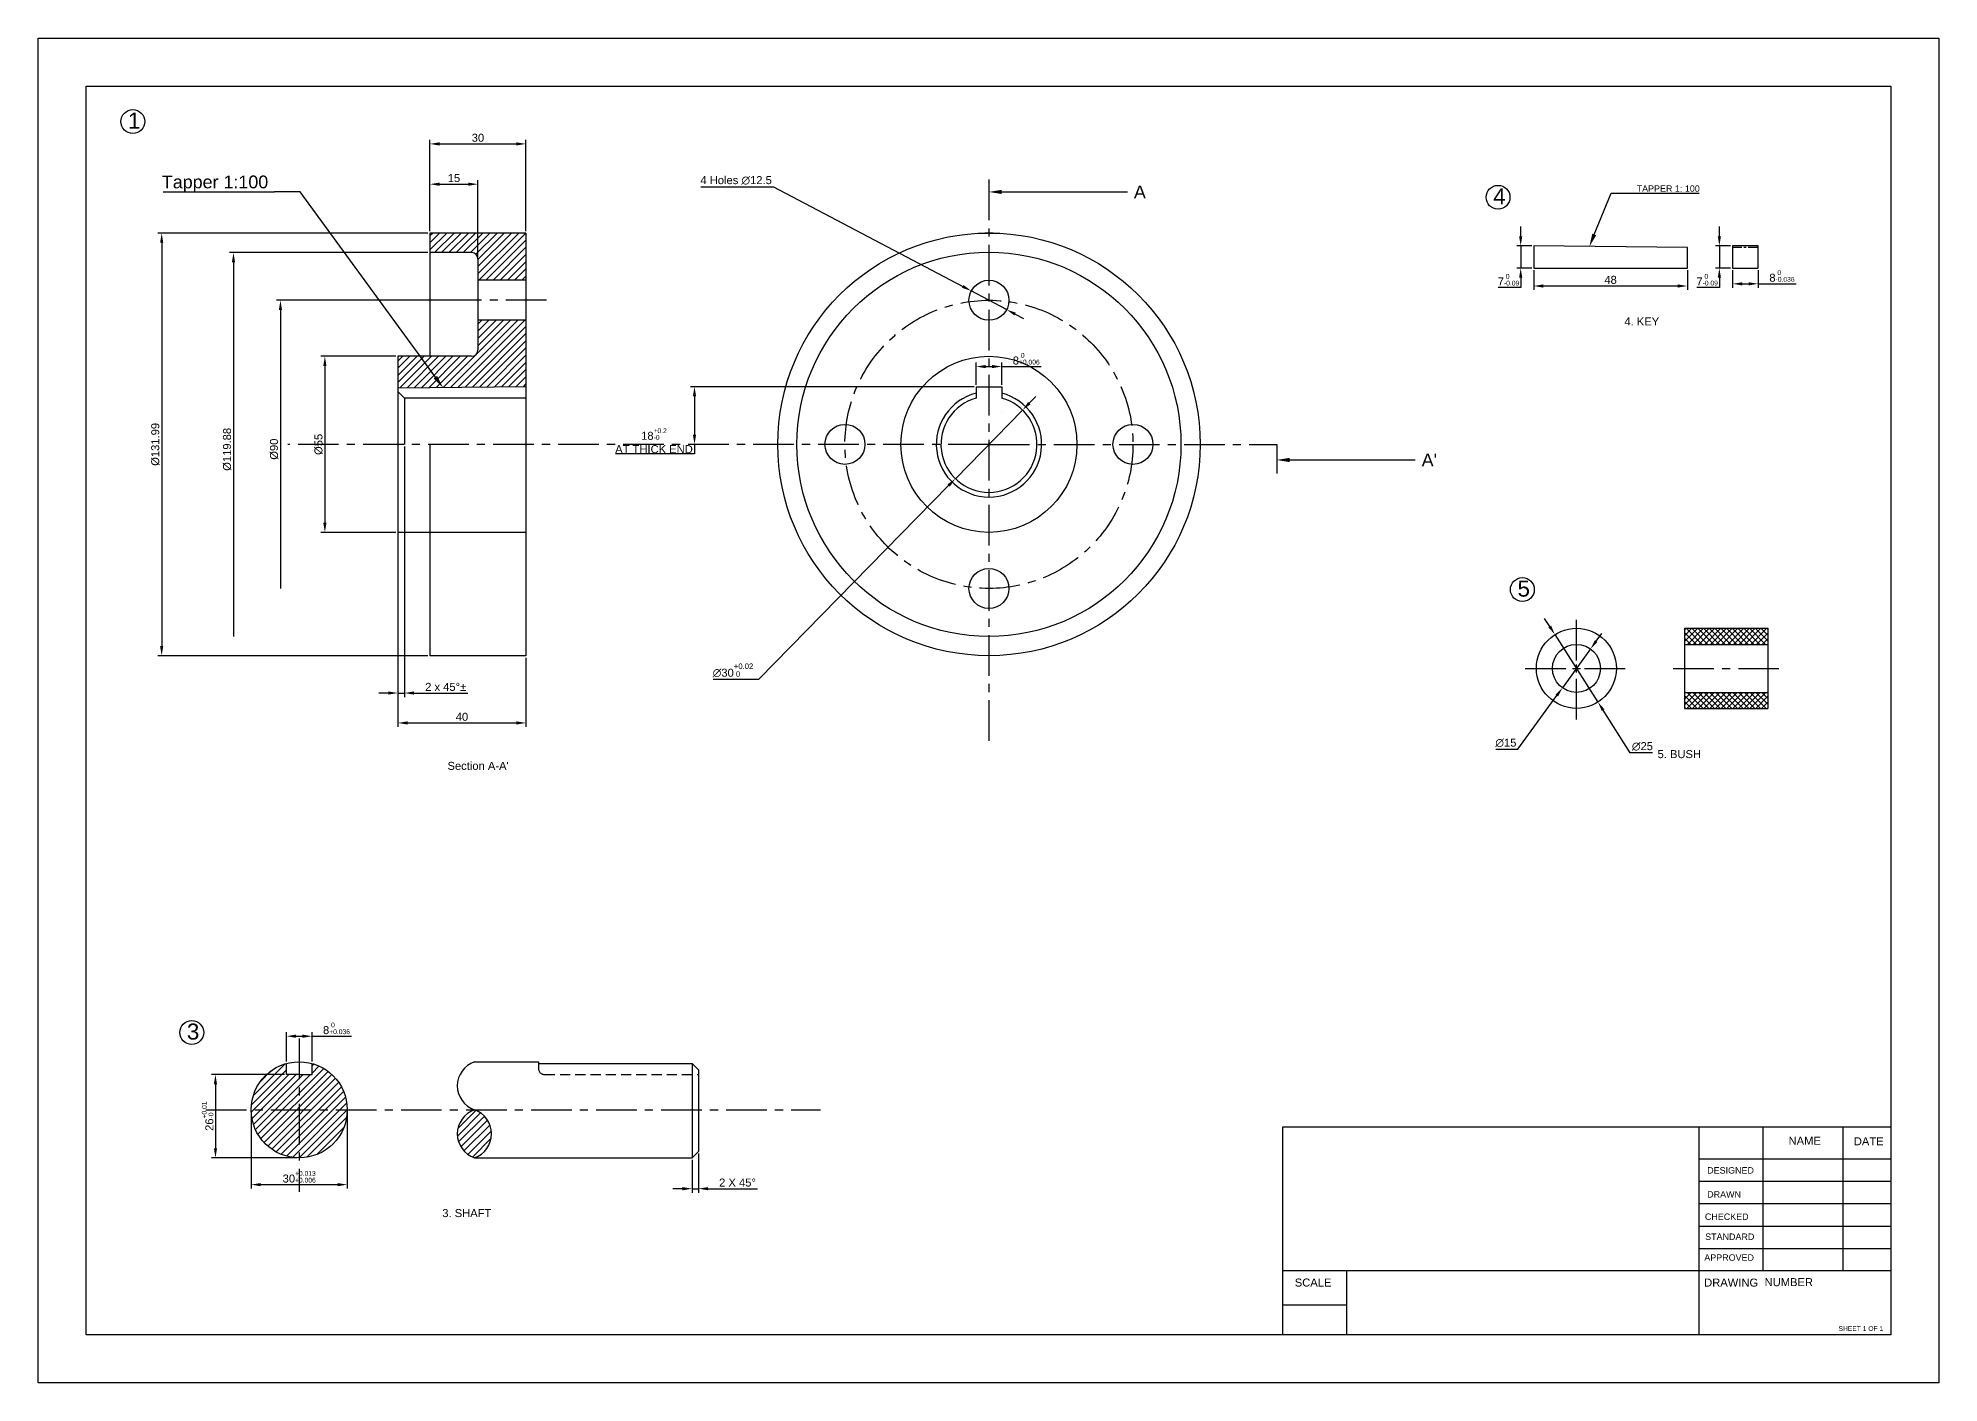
# Model space of a CAD drawing. Header units: millimetres. Extents: x 99 to 2102, y 161 to 581.
# Drawn here: x 99 to 693, y 161 to 581 of the extents above; entities that cross this region are included whole.
import ezdxf
from ezdxf import colors
from ezdxf.entities.mleader import LeaderData, LeaderLine
from ezdxf.math import Vec2, Vec3

# ---------------------------------------------------------------- set-up
doc = ezdxf.new("R2010")
doc.units = ezdxf.units.MM
doc.linetypes.add('CENTER', pattern=[50.8, 31.75, -6.35, 6.35, -6.35])
doc.linetypes.add('HIDDEN', pattern=[9.525, 6.35, -3.175])
doc.styles.get("Standard").update_dxf_attribs({"font": 'arial.ttf'})
doc.dimstyles.new('ISO-25', dxfattribs={"dimtxt": 2.5, "dimasz": 3, "dimexe": 1.25, "dimexo": 0.625, "dimtad": 1, "dimtoh": 1, "dimdsep": 46, "dimtxsty": 'Standard', "dimcen": 2.5, "dimclrd": 4, "dimclrt": 2, "dimadec": 0, "dimazin": 0, "dimtfac": 1, "dimtmove": 0, "dimatfit": 3, "dimfxl": 1, "dimarcsym": 0})
pattern_1 = [(45, (50.7887, 164.9066), (-1.122532, 1.122532), [])]

# ---------------------------------------------------------------- blocks, each defined once
blk = doc.blocks.new('*D1')
at = {"color": 0, "lineweight": -2, "ltscale": 0.5, "transparency": 16777216}
for p, q in [((221.11, 520.73), (221.11, 549.19)), ((251.11, 520.73), (251.11, 549.19))]:
    blk.add_line(p, q, dxfattribs=at)
at = {"color": 4, "lineweight": -2, "ltscale": 0.5, "transparency": 16777216}
blk.add_line((224.11, 547.94), (248.11, 547.94), dxfattribs=at)
at = {"color": 4, "ltscale": 0.5, "transparency": 16777216}
for points in [[(224.11, 548.44), (224.11, 547.44), (221.11, 547.94)], [(248.11, 548.44), (248.11, 547.44), (251.11, 547.94)]]:
    blk.add_solid(points, dxfattribs=at)
at = {"layer": 'Defpoints', "color": 0, "ltscale": 0.5, "transparency": 16777216}
for p in [(251.11, 547.94), (221.11, 520.1), (251.11, 520.1)]:
    blk.add_point(p, dxfattribs=at)
at = {"color": 2, "ltscale": 0.5, "transparency": 16777216, "insert": (236.11, 549.85), "char_height": 2.5, "attachment_point": 5}
blk.add_mtext('30', dxfattribs=at)
blk = doc.blocks.new('*D2')
at = {"color": 0, "lineweight": -2, "ltscale": 0.5, "transparency": 16777216}
for p, q in [((221.11, 520.73), (221.11, 536.61)), ((236.11, 512.62), (236.11, 536.61))]:
    blk.add_line(p, q, dxfattribs=at)
at = {"color": 4, "lineweight": -2, "ltscale": 0.5, "transparency": 16777216}
blk.add_line((224.11, 535.36), (233.11, 535.36), dxfattribs=at)
at = {"color": 4, "ltscale": 0.5, "transparency": 16777216}
for points in [[(224.11, 535.86), (224.11, 534.86), (221.11, 535.36)], [(233.11, 535.86), (233.11, 534.86), (236.11, 535.36)]]:
    blk.add_solid(points, dxfattribs=at)
at = {"layer": 'Defpoints', "color": 0, "ltscale": 0.5, "transparency": 16777216}
for p in [(236.11, 535.36), (221.11, 520.1), (236.11, 511.99)]:
    blk.add_point(p, dxfattribs=at)
at = {"color": 2, "ltscale": 0.5, "transparency": 16777216, "insert": (228.61, 537.26), "char_height": 2.5, "attachment_point": 5}
blk.add_mtext('15', dxfattribs=at)
blk = doc.blocks.new('*D3')
at = {"color": 0, "lineweight": -2, "ltscale": 0.5, "transparency": 16777216}
for p, q in [((210.49, 481.61), (187.03, 481.61)), ((210.49, 426.61), (187.03, 426.61))]:
    blk.add_line(p, q, dxfattribs=at)
at = {"color": 4, "lineweight": -2, "ltscale": 0.5, "transparency": 16777216}
blk.add_line((188.28, 478.61), (188.28, 429.61), dxfattribs=at)
at = {"color": 4, "ltscale": 0.5, "transparency": 16777216}
for points in [[(187.78, 478.61), (188.78, 478.61), (188.28, 481.61)], [(187.78, 429.61), (188.78, 429.61), (188.28, 426.61)]]:
    blk.add_solid(points, dxfattribs=at)
at = {"layer": 'Defpoints', "color": 0, "ltscale": 0.5, "transparency": 16777216}
for p in [(211.11, 481.61), (188.28, 426.61), (211.11, 426.61)]:
    blk.add_point(p, dxfattribs=at)
at = {"color": 2, "ltscale": 0.5, "transparency": 16777216, "insert": (186.31, 454.11), "char_height": 2.5, "attachment_point": 5, "rotation": 90}
blk.add_mtext('%%C55', dxfattribs=at)
blk = doc.blocks.new('*D4')
at = {"color": 0, "lineweight": -2, "ltscale": 0.5, "transparency": 16777216}
blk.add_line((235.49, 499.11), (173.14, 499.11), dxfattribs=at)
at = {"color": 4, "lineweight": -2, "ltscale": 0.5, "transparency": 16777216}
blk.add_line((174.39, 496.11), (174.39, 409.11), dxfattribs=at)
at = {"color": 4, "ltscale": 0.5, "transparency": 16777216}
blk.add_solid([(173.89, 496.11), (174.89, 496.11), (174.39, 499.11)], dxfattribs=at)
at = {"layer": 'Defpoints', "color": 0, "ltscale": 0.5, "transparency": 16777216}
for p in [(236.11, 499.11), (174.39, 409.11), (236.11, 409.11)]:
    blk.add_point(p, dxfattribs=at)
at = {"color": 2, "ltscale": 0.5, "transparency": 16777216, "insert": (172.42, 452.61), "char_height": 2.5, "attachment_point": 5, "rotation": 90}
blk.add_mtext('%%C90', dxfattribs=at)
blk = doc.blocks.new('_None')
blk = doc.blocks.new('*D6')
at = {"color": 0, "lineweight": -2, "ltscale": 0.5, "transparency": 16777216}
blk.add_line((220.49, 513.99), (158.47, 513.99), dxfattribs=at)
at = {"color": 4, "lineweight": -2, "ltscale": 0.5, "transparency": 16777216}
blk.add_line((159.72, 510.99), (159.72, 394.11), dxfattribs=at)
at = {"color": 4, "ltscale": 0.5, "transparency": 16777216}
blk.add_solid([(159.22, 510.99), (160.22, 510.99), (159.72, 513.99)], dxfattribs=at)
at = {"layer": 'Defpoints', "color": 0, "ltscale": 0.5, "transparency": 16777216}
for p in [(221.11, 513.99), (159.72, 394.11), (221.11, 394.11)]:
    blk.add_point(p, dxfattribs=at)
at = {"color": 2, "ltscale": 0.5, "transparency": 16777216, "insert": (157.75, 452.55), "char_height": 2.5, "attachment_point": 5, "rotation": 90}
blk.add_mtext('%%C119.88', dxfattribs=at)
blk = doc.blocks.new('*D7')
at = {"color": 0, "lineweight": -2, "ltscale": 0.5, "transparency": 16777216}
for p, q in [((220.49, 520.1), (136.03, 520.1)), ((220.49, 388.11), (136.03, 388.11))]:
    blk.add_line(p, q, dxfattribs=at)
at = {"color": 4, "lineweight": -2, "ltscale": 0.5, "transparency": 16777216}
blk.add_line((137.28, 517.1), (137.28, 391.11), dxfattribs=at)
at = {"color": 4, "ltscale": 0.5, "transparency": 16777216}
for points in [[(136.78, 517.1), (137.78, 517.1), (137.28, 520.1)], [(136.78, 391.11), (137.78, 391.11), (137.28, 388.11)]]:
    blk.add_solid(points, dxfattribs=at)
at = {"layer": 'Defpoints', "color": 0, "ltscale": 0.5, "transparency": 16777216}
for p in [(221.11, 520.1), (137.28, 388.11), (221.11, 388.11)]:
    blk.add_point(p, dxfattribs=at)
at = {"color": 2, "ltscale": 0.5, "transparency": 16777216, "insert": (135.31, 454.11), "char_height": 2.5, "attachment_point": 5, "rotation": 90}
blk.add_mtext('%%C131.99', dxfattribs=at)
blk = doc.blocks.new('*D8')
at = {"color": 0, "lineweight": -2, "ltscale": 0.5, "transparency": 16777216}
for p, q in [((211.11, 453.49), (211.11, 375.21)), ((213.11, 453.49), (213.11, 375.21))]:
    blk.add_line(p, q, dxfattribs=at)
at = {"color": 4, "lineweight": -2, "ltscale": 0.5, "transparency": 16777216}
for p, q in [((208.11, 376.46), (205.11, 376.46)), ((211.11, 376.46), (213.11, 376.46)), ((216.11, 376.46), (232.95, 376.46))]:
    blk.add_line(p, q, dxfattribs=at)
at = {"color": 4, "ltscale": 0.5, "transparency": 16777216}
for points in [[(208.11, 376.96), (208.11, 375.96), (211.11, 376.46)], [(216.11, 376.96), (216.11, 375.96), (213.11, 376.46)]]:
    blk.add_solid(points, dxfattribs=at)
at = {"layer": 'Defpoints', "color": 0, "ltscale": 0.5, "transparency": 16777216}
for p in [(211.11, 454.11), (213.11, 454.11), (213.11, 376.46)]:
    blk.add_point(p, dxfattribs=at)
at = {"color": 2, "ltscale": 0.5, "transparency": 16777216, "insert": (226.03, 378.36), "char_height": 2.5, "attachment_point": 5}
blk.add_mtext('2 x 45%%D%%P', dxfattribs=at)
blk = doc.blocks.new('*D9')
at = {"color": 0, "lineweight": -2, "ltscale": 0.5, "transparency": 16777216}
for p, q in [((391.78, 472.74), (391.78, 479.66)), ((399.78, 472.74), (399.78, 479.66))]:
    blk.add_line(p, q, dxfattribs=at)
at = {"color": 4, "lineweight": -2, "ltscale": 0.5, "transparency": 16777216}
for p, q in [((394.78, 478.41), (396.78, 478.41)), ((399.78, 478.41), (412.09, 478.41))]:
    blk.add_line(p, q, dxfattribs=at)
at = {"color": 4, "ltscale": 0.5, "transparency": 16777216}
for points in [[(394.78, 478.91), (394.78, 477.91), (391.78, 478.41)], [(396.78, 478.91), (396.78, 477.91), (399.78, 478.41)]]:
    blk.add_solid(points, dxfattribs=at)
at = {"layer": 'Defpoints', "color": 0, "ltscale": 0.5, "transparency": 16777216}
for p in [(399.78, 478.41), (391.78, 472.11), (399.78, 472.11)]:
    blk.add_point(p, dxfattribs=at)
at = {"color": 2, "ltscale": 0.5, "transparency": 16777216, "insert": (407.43, 480.83), "char_height": 2.5, "attachment_point": 5}
blk.add_mtext('8{\\H1.5;\\S 0^ +0.006;}', dxfattribs=at)
blk = doc.blocks.new('*D10')
at = {"color": 4, "lineweight": -2, "ltscale": 0.5, "transparency": 16777216}
for p, q in [((406.28, 464.83), (385.28, 443.4)), ((408.38, 466.97), (410.48, 469.11)), ((323.92, 380.81), (383.18, 441.26)), ((309.65, 380.81), (323.92, 380.81))]:
    blk.add_line(p, q, dxfattribs=at)
at = {"color": 4, "ltscale": 0.5, "transparency": 16777216}
for points in [[(408.02, 467.32), (408.74, 466.62), (406.28, 464.83)], [(382.82, 441.61), (383.54, 440.91), (385.28, 443.4)]]:
    blk.add_solid(points, dxfattribs=at)
at = {"layer": 'Defpoints', "color": 0, "ltscale": 0.5, "transparency": 16777216}
for p in [(406.28, 464.83), (385.28, 443.4)]:
    blk.add_point(p, dxfattribs=at)
at = {"color": 2, "ltscale": 0.5, "transparency": 16777216, "insert": (315.8, 383.54), "char_height": 2.5, "attachment_point": 5}
blk.add_mtext('∅30{\\H1.725;\\S+0.02^  0;}', dxfattribs=at)
blk = doc.blocks.new('*D11')
at = {"color": 4, "lineweight": -2, "ltscale": 0.5, "transparency": 16777216}
for p, q in [((305.71, 534.58), (328.48, 534.58)), ((328.48, 534.58), (387.6, 503.43)), ((401.31, 496.2), (390.25, 502.03)), ((403.96, 494.8), (406.62, 493.4))]:
    blk.add_line(p, q, dxfattribs=at)
at = {"color": 4, "ltscale": 0.5, "transparency": 16777216}
for points in [[(387.83, 503.87), (387.36, 502.98), (390.25, 502.03)], [(404.2, 495.24), (403.73, 494.36), (401.31, 496.2)]]:
    blk.add_solid(points, dxfattribs=at)
at = {"layer": 'Defpoints', "color": 0, "ltscale": 0.5, "transparency": 16777216}
for p in [(390.25, 502.03), (401.31, 496.2)]:
    blk.add_point(p, dxfattribs=at)
at = {"color": 2, "ltscale": 0.5, "transparency": 16777216, "insert": (316.78, 536.55), "char_height": 2.5, "attachment_point": 5}
blk.add_mtext('4 Holes ∅12.5', dxfattribs=at)
blk = doc.blocks.new('*D12')
at = {"color": 0, "lineweight": -2, "ltscale": 0.5, "transparency": 16777216}
for p, q in [((391.16, 472.11), (302.52, 472.11)), ((312.46, 454.11), (302.52, 454.11))]:
    blk.add_line(p, q, dxfattribs=at)
at = {"color": 4, "lineweight": -2, "ltscale": 0.5, "transparency": 16777216}
for p, q in [((303.77, 469.11), (303.77, 457.11)), ((303.77, 454.11), (303.77, 451.11)), ((303.77, 451.11), (279.08, 451.11))]:
    blk.add_line(p, q, dxfattribs=at)
at = {"color": 4, "ltscale": 0.5, "transparency": 16777216}
for points in [[(303.27, 469.11), (304.27, 469.11), (303.77, 472.11)], [(303.27, 457.11), (304.27, 457.11), (303.77, 454.11)]]:
    blk.add_solid(points, dxfattribs=at)
at = {"layer": 'Defpoints', "color": 0, "ltscale": 0.5, "transparency": 16777216}
for p in [(391.78, 472.11), (303.77, 454.11), (313.09, 454.11)]:
    blk.add_point(p, dxfattribs=at)
at = {"color": 2, "ltscale": 0.5, "transparency": 16777216, "insert": (291.11, 455.23), "char_height": 2.5, "attachment_point": 5}
blk.add_mtext('18{\\H1.5;\\S+0.2^ -0;}\\PAT THICK END', dxfattribs=at)
blk = doc.blocks.new('*D13')
at = {"color": 0, "lineweight": -2, "ltscale": 0.5, "transparency": 16777216}
for p, q in [((211.11, 471.09), (211.11, 365.87)), ((251.11, 387.49), (251.11, 365.87))]:
    blk.add_line(p, q, dxfattribs=at)
at = {"color": 4, "lineweight": -2, "ltscale": 0.5, "transparency": 16777216}
blk.add_line((214.11, 367.12), (248.11, 367.12), dxfattribs=at)
at = {"color": 4, "ltscale": 0.5, "transparency": 16777216}
for points in [[(214.11, 367.62), (214.11, 366.62), (211.11, 367.12)], [(248.11, 367.62), (248.11, 366.62), (251.11, 367.12)]]:
    blk.add_solid(points, dxfattribs=at)
at = {"layer": 'Defpoints', "color": 0, "ltscale": 0.5, "transparency": 16777216}
for p in [(211.11, 471.71), (251.11, 388.11), (251.11, 367.12)]:
    blk.add_point(p, dxfattribs=at)
at = {"color": 2, "ltscale": 0.5, "transparency": 16777216, "insert": (231.11, 369.02), "char_height": 2.5, "attachment_point": 5}
blk.add_mtext('40', dxfattribs=at)
blk = doc.blocks.new('*D21')
at = {"color": 0, "lineweight": -2, "ltscale": 0.5, "transparency": 16777216}
for p, q in [((175.63, 257.31), (152.83, 257.31)), ((179.63, 231.31), (152.83, 231.31))]:
    blk.add_line(p, q, dxfattribs=at)
at = {"color": 4, "lineweight": -2, "ltscale": 0.5, "transparency": 16777216}
blk.add_line((154.08, 254.31), (154.08, 234.31), dxfattribs=at)
at = {"color": 4, "ltscale": 0.5, "transparency": 16777216}
for points in [[(153.58, 254.31), (154.58, 254.31), (154.08, 257.31)], [(153.58, 234.31), (154.58, 234.31), (154.08, 231.31)]]:
    blk.add_solid(points, dxfattribs=at)
at = {"layer": 'Defpoints', "color": 0, "ltscale": 0.5, "transparency": 16777216}
for p in [(176.25, 257.31), (154.08, 231.31), (180.25, 231.31)]:
    blk.add_point(p, dxfattribs=at)
at = {"color": 2, "ltscale": 0.5, "transparency": 16777216, "insert": (151.65, 244.31), "char_height": 2.5, "attachment_point": 5, "rotation": 90}
blk.add_mtext('26{\\H1.5;\\S+0.01^ -0;}', dxfattribs=at)
blk = doc.blocks.new('*D22')
at = {"color": 0, "lineweight": -2, "ltscale": 0.5, "transparency": 16777216}
for p, q in [((176.25, 261.39), (176.25, 270.54)), ((184.25, 261.39), (184.25, 270.54))]:
    blk.add_line(p, q, dxfattribs=at)
at = {"color": 4, "lineweight": -2, "ltscale": 0.5, "transparency": 16777216}
for p, q in [((179.25, 269.29), (181.25, 269.29)), ((184.25, 269.29), (196.56, 269.29))]:
    blk.add_line(p, q, dxfattribs=at)
at = {"color": 4, "ltscale": 0.5, "transparency": 16777216}
for points in [[(179.25, 269.79), (179.25, 268.79), (176.25, 269.29)], [(181.25, 269.79), (181.25, 268.79), (184.25, 269.29)]]:
    blk.add_solid(points, dxfattribs=at)
at = {"layer": 'Defpoints', "color": 0, "ltscale": 0.5, "transparency": 16777216}
for p in [(184.25, 269.29), (176.25, 260.77), (184.25, 260.77)]:
    blk.add_point(p, dxfattribs=at)
at = {"color": 2, "ltscale": 0.5, "transparency": 16777216, "insert": (191.9, 271.72), "char_height": 2.5, "attachment_point": 5}
blk.add_mtext('8{\\H1.5;\\S 0^ +0.036;}', dxfattribs=at)
blk = doc.blocks.new('*D23')
at = {"color": 0, "lineweight": -2, "ltscale": 0.5, "transparency": 16777216}
for p, q in [((305, 232.68), (305, 220.42)), ((303, 230.68), (303, 220.42))]:
    blk.add_line(p, q, dxfattribs=at)
at = {"color": 4, "lineweight": -2, "ltscale": 0.5, "transparency": 16777216}
for p, q in [((300, 221.67), (297, 221.67)), ((303, 221.67), (305, 221.67)), ((308, 221.67), (323.41, 221.67))]:
    blk.add_line(p, q, dxfattribs=at)
at = {"color": 4, "ltscale": 0.5, "transparency": 16777216}
for points in [[(300, 222.17), (300, 221.17), (303, 221.67)], [(308, 222.17), (308, 221.17), (305, 221.67)]]:
    blk.add_solid(points, dxfattribs=at)
at = {"layer": 'Defpoints', "color": 0, "ltscale": 0.5, "transparency": 16777216}
for p in [(305, 233.31), (303, 231.31), (305, 221.67)]:
    blk.add_point(p, dxfattribs=at)
at = {"color": 2, "ltscale": 0.5, "transparency": 16777216, "insert": (317.21, 223.57), "char_height": 2.5, "attachment_point": 5}
blk.add_mtext('2 X 45%%D', dxfattribs=at)
blk = doc.blocks.new('*D24')
at = {"color": 0, "lineweight": -2, "ltscale": 0.5, "transparency": 16777216}
for p, q in [((165.25, 245.68), (165.25, 221.69)), ((195.25, 245.68), (195.25, 221.69))]:
    blk.add_line(p, q, dxfattribs=at)
at = {"color": 4, "lineweight": -2, "ltscale": 0.5, "transparency": 16777216}
blk.add_line((168.25, 222.94), (192.25, 222.94), dxfattribs=at)
at = {"color": 4, "ltscale": 0.5, "transparency": 16777216}
for points in [[(168.25, 223.44), (168.25, 222.44), (165.25, 222.94)], [(192.25, 223.44), (192.25, 222.44), (195.25, 222.94)]]:
    blk.add_solid(points, dxfattribs=at)
at = {"layer": 'Defpoints', "color": 0, "ltscale": 0.5, "transparency": 16777216}
for p in [(165.25, 246.31), (195.25, 246.31), (195.25, 222.94)]:
    blk.add_point(p, dxfattribs=at)
at = {"color": 2, "ltscale": 0.5, "transparency": 16777216, "insert": (180.25, 225.37), "char_height": 2.5, "attachment_point": 5}
blk.add_mtext('30{\\H1.5;\\S+0.013^ +0.006;}', dxfattribs=at)
blk = doc.blocks.new('*D25')
at = {"color": 0, "lineweight": -2, "ltscale": 0.5, "transparency": 16777216}
for p, q in [((566.02, 508.53), (566.02, 502.32)), ((614.02, 508.53), (614.02, 502.32))]:
    blk.add_line(p, q, dxfattribs=at)
at = {"color": 4, "lineweight": -2, "ltscale": 0.5, "transparency": 16777216}
blk.add_line((569.02, 503.57), (611.02, 503.57), dxfattribs=at)
at = {"color": 4, "ltscale": 0.5, "transparency": 16777216}
for points in [[(569.02, 504.07), (569.02, 503.07), (566.02, 503.57)], [(611.02, 504.07), (611.02, 503.07), (614.02, 503.57)]]:
    blk.add_solid(points, dxfattribs=at)
at = {"layer": 'Defpoints', "color": 0, "ltscale": 0.5, "transparency": 16777216}
for p in [(566.02, 509.15), (614.02, 509.15), (614.02, 503.57)]:
    blk.add_point(p, dxfattribs=at)
at = {"color": 2, "ltscale": 0.5, "transparency": 16777216, "insert": (590.02, 505.47), "char_height": 2.5, "attachment_point": 5}
blk.add_mtext('48', dxfattribs=at)
blk = doc.blocks.new('*D26')
at = {"color": 4, "lineweight": -2, "ltscale": 0.5, "transparency": 16777216}
for p, q in [((561.94, 519.12), (561.94, 522.12)), ((561.94, 516.12), (561.94, 509.12)), ((561.94, 506.12), (561.94, 503.12)), ((561.94, 503.12), (554.92, 503.12))]:
    blk.add_line(p, q, dxfattribs=at)
at = {"color": 0, "lineweight": -2, "ltscale": 0.5, "transparency": 16777216}
for p, q in [((565.4, 516.12), (560.69, 516.12)), ((565.4, 509.12), (560.69, 509.12))]:
    blk.add_line(p, q, dxfattribs=at)
at = {"color": 4, "ltscale": 0.5, "transparency": 16777216}
for points in [[(561.44, 519.12), (562.44, 519.12), (561.94, 516.12)], [(561.44, 506.12), (562.44, 506.12), (561.94, 509.12)]]:
    blk.add_solid(points, dxfattribs=at)
at = {"layer": 'Defpoints', "color": 0, "ltscale": 0.5, "transparency": 16777216}
for p in [(566.02, 516.12), (561.94, 509.12), (566.02, 509.12)]:
    blk.add_point(p, dxfattribs=at)
at = {"color": 2, "ltscale": 0.5, "transparency": 16777216, "insert": (558.12, 505.53), "char_height": 2.5, "attachment_point": 5}
blk.add_mtext('7{\\H1.5;\\S 0^ -0.09;}', dxfattribs=at)
blk = doc.blocks.new('*D27')
at = {"color": 0, "lineweight": -2, "ltscale": 0.5, "transparency": 16777216}
for p, q in [((628.16, 508.5), (628.16, 503)), ((636.16, 508.5), (636.16, 503))]:
    blk.add_line(p, q, dxfattribs=at)
at = {"color": 4, "lineweight": -2, "ltscale": 0.5, "transparency": 16777216}
for p, q in [((631.16, 504.25), (633.16, 504.25)), ((636.16, 504.25), (647.99, 504.25))]:
    blk.add_line(p, q, dxfattribs=at)
at = {"color": 4, "ltscale": 0.5, "transparency": 16777216}
for points in [[(631.16, 504.75), (631.16, 503.75), (628.16, 504.25)], [(633.16, 504.75), (633.16, 503.75), (636.16, 504.25)]]:
    blk.add_solid(points, dxfattribs=at)
at = {"layer": 'Defpoints', "color": 0, "ltscale": 0.5, "transparency": 16777216}
for p in [(628.16, 509.12), (636.16, 509.12), (636.16, 504.25)]:
    blk.add_point(p, dxfattribs=at)
at = {"color": 2, "ltscale": 0.5, "transparency": 16777216, "insert": (643.57, 506.68), "char_height": 2.5, "attachment_point": 5}
blk.add_mtext('8{\\H1.5;\\S 0^ -0.036;}', dxfattribs=at)
blk = doc.blocks.new('*D28')
at = {"color": 4, "lineweight": -2, "ltscale": 0.5, "transparency": 16777216}
for p, q in [((624.01, 519.12), (624.01, 522.12)), ((624.01, 516.12), (624.01, 509.12)), ((624.01, 506.12), (624.01, 503.12)), ((624.01, 503.12), (616.99, 503.12))]:
    blk.add_line(p, q, dxfattribs=at)
at = {"color": 0, "lineweight": -2, "ltscale": 0.5, "transparency": 16777216}
for p, q in [((627.53, 516.12), (622.76, 516.12)), ((627.53, 509.12), (622.76, 509.12))]:
    blk.add_line(p, q, dxfattribs=at)
at = {"color": 4, "ltscale": 0.5, "transparency": 16777216}
for points in [[(623.51, 519.12), (624.51, 519.12), (624.01, 516.12)], [(623.51, 506.12), (624.51, 506.12), (624.01, 509.12)]]:
    blk.add_solid(points, dxfattribs=at)
at = {"layer": 'Defpoints', "color": 0, "ltscale": 0.5, "transparency": 16777216}
for p in [(628.16, 516.12), (624.01, 509.12), (628.16, 509.12)]:
    blk.add_point(p, dxfattribs=at)
at = {"color": 2, "ltscale": 0.5, "transparency": 16777216, "insert": (620.19, 505.53), "char_height": 2.5, "attachment_point": 5}
blk.add_mtext('7{\\H1.5;\\S 0^ -0.09;}', dxfattribs=at)
blk = doc.blocks.new('*D31')
at = {"color": 4, "lineweight": -2, "ltscale": 0.5, "transparency": 16777216}
for p, q in [((585.51, 392.67), (587.27, 395.1)), ((583.75, 390.24), (574.96, 378.09)), ((561.08, 358.91), (573.2, 375.66)), ((554.14, 358.91), (561.08, 358.91))]:
    blk.add_line(p, q, dxfattribs=at)
at = {"color": 4, "ltscale": 0.5, "transparency": 16777216}
for points in [[(585.11, 392.96), (585.92, 392.38), (583.75, 390.24)], [(572.8, 375.95), (573.61, 375.36), (574.96, 378.09)]]:
    blk.add_solid(points, dxfattribs=at)
at = {"layer": 'Defpoints', "color": 0, "ltscale": 0.5, "transparency": 16777216}
for p in [(583.75, 390.24), (574.96, 378.09)]:
    blk.add_point(p, dxfattribs=at)
at = {"color": 2, "ltscale": 0.5, "transparency": 16777216, "insert": (557.3, 360.88), "char_height": 2.5, "attachment_point": 5}
blk.add_mtext('∅15', dxfattribs=at)
blk = doc.blocks.new('*D32')
at = {"color": 4, "lineweight": -2, "ltscale": 0.5, "transparency": 16777216}
for p, q in [((571.02, 397.23), (569.4, 399.76)), ((572.63, 394.7), (586.08, 373.63)), ((596.18, 357.81), (587.7, 371.1)), ((603.13, 357.81), (596.18, 357.81))]:
    blk.add_line(p, q, dxfattribs=at)
at = {"color": 4, "ltscale": 0.5, "transparency": 16777216}
for points in [[(571.44, 397.5), (570.6, 396.96), (572.63, 394.7)], [(588.12, 371.37), (587.28, 370.83), (586.08, 373.63)]]:
    blk.add_solid(points, dxfattribs=at)
at = {"layer": 'Defpoints', "color": 0, "ltscale": 0.5, "transparency": 16777216}
for p in [(572.63, 394.7), (586.08, 373.63)]:
    blk.add_point(p, dxfattribs=at)
at = {"color": 2, "ltscale": 0.5, "transparency": 16777216, "insert": (599.97, 359.79), "char_height": 2.5, "attachment_point": 5}
blk.add_mtext('∅25', dxfattribs=at)
blk = doc.blocks.new('*U29')
at = {"color": 0, "linetype": 'CENTER', "ltscale": 0.4, "transparency": 16777216}
for p, q in [((0, 2.5), (0, 16)), ((-16, 0), (-2.5, 0)), ((2.5, 0), (16, 0)), ((0, -16), (0, -2.5))]:
    blk.add_line(p, q, dxfattribs=at)
at = {"color": 0, "linetype": 'Continuous', "ltscale": 0.4, "transparency": 16777216}
for p, q in [((-1.25, 0), (1.25, 0)), ((0, -1.25), (0, 1.25))]:
    blk.add_line(p, q, dxfattribs=at)
blk = doc.blocks.new('*U30')
at = {"color": 0, "linetype": 'CENTER', "ltscale": 0.4, "transparency": 16777216}
blk.add_line((-16.5, 0), (16.5, 0), dxfattribs=at)

msp = doc.modelspace()

# ---------------------------------------------------------------- hatches: boundary and pattern name
at = {"ltscale": 0.5}
h = msp.add_hatch(dxfattribs=at)
h.set_pattern_fill('ANSI31', color=256, scale=0.5)
h.set_pattern_definition(pattern_1)
h.paths.add_polyline_path([(221.113, 520.101), (221.113, 513.994), (234.113, 513.994, -0.4142136), (236.113, 511.994), (236.113, 505.364), (251.113, 505.364), (251.113, 520.101)])
h = msp.add_hatch(dxfattribs=at)
h.set_pattern_fill('ANSI31', color=256, scale=0.5)
h.set_pattern_definition(pattern_1)
h.paths.add_polyline_path([(251.113, 492.864), (236.113, 492.864), (236.113, 483.614, -0.4142136), (234.113, 481.614), (211.113, 481.614), (211.113, 471.714), (251.113, 472.114)])
h = msp.add_hatch(dxfattribs=at)
h.set_pattern_fill('ANSI37', color=256, scale=0.4)
h.set_pattern_definition([(45, (-515.1576, 472.9909), (-0.8980256, 0.8980256), []), (135, (-515.1576, 472.9909), (-0.8980256, -0.8980256), [])])
h.paths.add_polyline_path([(613.129, 396.663), (613.129, 391.663), (639.129, 391.663), (639.129, 396.663)])
h.paths.add_polyline_path([(613.129, 376.663), (613.129, 371.663), (639.129, 371.663), (639.129, 376.663)])
h = msp.add_hatch(dxfattribs=at)
h.set_pattern_fill('ANSI31', color=256, scale=0.5)
h.set_pattern_definition([(45, (-66.2162, 236.3218), (-1.122532, 1.122532), [])])
h.paths.add_polyline_path([(180.252, 246.309), (165.252, 246.309, 0.4142136), (180.252, 231.309)])
h.paths.add_polyline_path([(195.252, 246.309), (180.252, 246.309), (180.252, 231.309, 0.4142136)])
h.paths.add_polyline_path([(184.252, 260.766), (184.252, 257.309), (180.252, 257.309), (180.252, 246.309), (195.252, 246.309, 0.3371882)])
h.paths.add_polyline_path([(180.252, 257.309), (176.252, 257.309), (176.252, 260.766, 0.3371882), (165.252, 246.309), (180.252, 246.309)])
h.paths.add_polyline_path([(235.001, 246.309, 0.7133428), (235.001, 231.309, 0.7133428)])

# ---------------------------------------------------------------- linework, layer by layer
for p, q in [((98.638, 581.003), (692.638, 581.003)), ((98.638, 161.003), (98.638, 581.003)), ((692.638, 581.003), (692.638, 161.003)), ((113.638, 566.003), (677.638, 566.003)), ((113.638, 176.003), (113.638, 566.003)), ((677.638, 566.003), (677.638, 176.003)), ((221.113, 520.101), (221.113, 481.614)), ((251.113, 520.101), (221.113, 520.101)), ((251.113, 520.101), (251.113, 388.114)), ((397.112, 520.101), (394.449, 520.101)), ((234.113, 513.994), (221.113, 513.994)), ((236.113, 511.994), (236.113, 483.614)), ((251.113, 505.364), (236.113, 505.364)), ((229.178, 499.114), (229.178, 499.114)), ((251.113, 492.864), (236.113, 492.864)), ((211.113, 481.614), (211.113, 426.614)), ((234.113, 481.614), (211.113, 481.614)), ((251.113, 472.114), (211.113, 471.714)), ((213.113, 468.571), (211.113, 470.571)), ((391.781, 472.114), (399.781, 472.114)), ((391.781, 472.114), (391.781, 468.571)), ((399.781, 472.114), (399.781, 468.571)), ((251.113, 468.571), (213.113, 468.571)), ((213.113, 468.571), (213.113, 454.114)), ((399.781, 464.42), (399.781, 464.42)), ((221.113, 454.114), (221.113, 388.114)), ((251.113, 426.614), (211.113, 426.614)), ((251.113, 388.114), (221.113, 388.114)), ((487.638, 241.003), (677.638, 241.003)), ((487.638, 176.003), (487.638, 241.003)), ((617.638, 241.003), (617.638, 176.003)), ((637.638, 241.003), (637.638, 196.003)), ((662.638, 241.003), (662.638, 196.003)), ((677.638, 241.003), (677.638, 176.003)), ((617.638, 231.003), (677.638, 231.003)), ((617.638, 224.003), (677.638, 224.003)), ((617.638, 217.003), (677.638, 217.003)), ((617.638, 210.003), (677.638, 210.003)), ((617.638, 203.003), (677.638, 203.003)), ((677.638, 196.003), (487.638, 196.003)), ((507.638, 176.003), (507.638, 196.003)), ((487.638, 185.381), (507.638, 185.381)), ((677.638, 176.003), (113.638, 176.003)), ((677.638, 176.003), (487.638, 176.003)), ((692.638, 161.003), (98.638, 161.003))]:
    msp.add_line(p, q)
at = {"color": 85, "linetype": 'CENTER', "ltscale": 0.4, "true_color": 0x58ba48}
for p, q in [((395.781, 536.779), (395.781, 361.554)), ((257.547, 499.114), (229.178, 499.114)), ((395.781, 454.114), (176.745, 454.114)), ((395.781, 454.114), (485.698, 454.114)), ((485.698, 454.114), (485.698, 445.042)), ((180.252, 268.525), (180.252, 220.662)), ((151.1, 246.309), (343.146, 246.309))]:
    msp.add_line(p, q, dxfattribs=at)
at = {"color": 4, "linetype": 'ByBlock', "lineweight": -2, "ltscale": 0.5}
for p, q in [((180.572, 532.956), (172.572, 532.956)), ((590.174, 532.576), (598.174, 532.576))]:
    msp.add_line(p, q, dxfattribs=at)
at = {"ltscale": 0.5}
for p, q in [((566.023, 516.123), (566.023, 509.123)), ((614.023, 515.643), (566.023, 516.123)), ((614.023, 509.123), (614.023, 515.643)), ((636.156, 516.123), (628.156, 516.123)), ((628.156, 516.123), (628.156, 509.123)), ((636.156, 509.123), (636.156, 516.123)), ((566.023, 509.123), (614.023, 509.123)), ((628.156, 509.123), (636.156, 509.123)), ((613.129, 396.663), (639.129, 396.663)), ((613.129, 396.663), (613.129, 371.663)), ((639.129, 396.663), (639.129, 371.663)), ((613.129, 391.663), (639.129, 391.663)), ((613.129, 376.663), (639.129, 376.663)), ((613.129, 371.663), (639.129, 371.663)), ((176.252, 257.309), (176.252, 260.766)), ((180.252, 257.309), (176.252, 257.309)), ((180.252, 257.309), (184.252, 257.309)), ((184.252, 257.309), (184.252, 260.766)), ((235.001, 261.309), (255.001, 261.309)), ((255.001, 260.766), (303.001, 260.766)), ((303.001, 260.766), (305.001, 258.766)), ((303.001, 260.766), (303.001, 231.309)), ((305.001, 258.766), (305.001, 233.309)), ((303.001, 231.309), (305.001, 233.309)), ((235.001, 231.309), (303.001, 231.309))]:
    msp.add_line(p, q, dxfattribs=at)
at = {"color": 85, "linetype": 'CENTER', "ltscale": 0.1, "true_color": 0x58ba48}
msp.add_line((636.156, 515.643), (628.156, 515.643), dxfattribs=at)
at = {"color": 4, "ltscale": 0.5}
msp.add_line((485.698, 454.114), (485.698, 454.114), dxfattribs=at)
at = {"linetype": 'HIDDEN', "ltscale": 0.5}
for p, q in [((255.001, 261.309), (255.001, 259.309)), ((257.001, 257.309), (305.001, 257.309))]:
    msp.add_line(p, q, dxfattribs=at)
at = {"color": 4, "linetype": 'ByBlock', "lineweight": -2, "ltscale": 0.5}
for points in [[(137.729, 532.956), (172.572, 532.956)], [(222.794, 475.086), (180.572, 532.956)], [(584.921, 519.654), (590.174, 532.576)], [(598.174, 532.576), (617.698, 532.576)]]:
    msp.add_lwpolyline(points, dxfattribs=at)
at = {"color": 7, "ltscale": 0.5, "true_color": 0xffffff}
for centre in [(128.256, 554.912), (554.855, 531.274), (562.454, 408.758), (146.678, 270.441)]:
    msp.add_circle(centre, 3.729, dxfattribs=at)
for centre, radius in [((395.781, 454.114), 66), ((395.781, 454.114), 60), ((395.781, 499.114), 6.25), ((395.781, 454.114), 27.5), ((350.781, 454.114), 6.25), ((440.781, 454.114), 6.25), ((395.781, 409.114), 6.25)]:
    msp.add_circle(centre, radius)
at = {"color": 85, "linetype": 'CENTER', "ltscale": 0.4, "true_color": 0x58ba48}
msp.add_circle((395.781, 454.114), 45, dxfattribs=at)
at = {"ltscale": 0.5}
for centre, radius in [((579.358, 384.163), 12.5), ((579.358, 384.163), 7.5), ((180.252, 246.309), 15)]:
    msp.add_circle(centre, radius, dxfattribs=at)
for centre, radius, start, end in [((234.113, 511.994), 2, 0, 90), ((234.113, 483.614), 2, 270, 0), ((395.781, 454.114), 16.457, 104.067189, 75.932811), ((395.781, 454.114), 15, 105.46601, 74.53399)]:
    msp.add_arc(centre, radius, start, end)
for centre, start, end in [((237.583, 253.809), 108.996225, 251.003775), ((237.583, 238.809), 108.996225, 251.003775), ((232.419, 238.809), 288.996225, 71.003775)]:
    msp.add_arc(centre, 7.932, start, end, dxfattribs=at)
at = {"linetype": 'HIDDEN', "ltscale": 0.5}
msp.add_arc((257.001, 259.309), 2, 180, 270, dxfattribs=at)
at = {"color": 4, "ltscale": 0.5}
for points in [[(585.539, 519.403), (583.415, 515.949), (584.304, 519.905)], [(223.332, 475.479), (225.151, 471.855), (222.255, 474.693)]]:
    msp.add_solid(points, dxfattribs=at)

# ---------------------------------------------------------------- block references
at = {"color": 85, "linetype": 'CENTER', "ltscale": 0.4, "true_color": 0x58ba48}
for name, p in [('*U29', (579.358, 384.163)), ('*U30', (626.129, 384.163))]:
    msp.add_blockref(name, p, dxfattribs=at)

# ---------------------------------------------------------------- texts
at = {"color": 7, "ltscale": 0.5, "true_color": 0xffffff, "char_height": 5, "attachment_point": 1}
for s, insert in [('1', (126.738, 557.713)), ('4', (553.336, 534.075)), ('5', (560.935, 411.559)), ('3', (145.16, 273.242))]:
    msp.add_mtext_dynamic_manual_height_columns(s, width=8.66917, gutter_width=12.5, heights=[0], dxfattribs=dict(at, insert=insert))
at = {"color": 2, "ltscale": 0.5}
for s, insert, char_height, attachment_point in [('Tapper 1:100', (170.572, 538.067), 4, 3), ('TAPPER 1: 100', (598.174, 534.984), 2, 1)]:
    msp.add_mtext(s, dxfattribs=dict(at, insert=insert, char_height=char_height, attachment_point=attachment_point))
at = {"ltscale": 0.5, "char_height": 2.5, "attachment_point": 1}
for s, width, insert in [('4. KEY', 29.46103, (594.334, 493.746)), ('5. BUSH', 43.48702, (604.701, 358.633)), ('3. SHAFT', 75.73659, (224.959, 215.301))]:
    msp.add_mtext_dynamic_manual_height_columns(s, width=width, gutter_width=12.5, heights=[0], dxfattribs=dict(at, insert=insert))
at = {"color": 2, "ltscale": 0.5, "insert": (226.594, 354.963), "char_height": 2.5, "attachment_point": 1}
msp.add_mtext_dynamic_manual_height_columns("Section A-A'", width=28.7324, gutter_width=12.5, heights=[0], dxfattribs=at)
at = {"attachment_point": 1}
for s, width, heights, insert, char_height in [('NAME', 3.44802, [0], (645.643, 237.866), 2.5), ('DATE', 0.18105, [0], (666.017, 237.708), 2.5), ('SCALE', 12.97502, [0], (491.332, 193.609), 2.5), ('DRAWING ', 3.44802, [6.752], (619.263, 193.594), 2.5), ('NUMBER', 23.24358, [0], (638.149, 193.734), 2.5), ('SHEET 1 OF 1', 27.60175, [0], (661.247, 178.739), 1.5)]:
    msp.add_mtext_dynamic_manual_height_columns(s, width=width, gutter_width=12.5, heights=heights, dxfattribs=dict(at, insert=insert, char_height=char_height))
at = {"ltscale": 0.5, "char_height": 2, "width": 21.74454, "attachment_point": 1}
for s, insert in [('DESIGNED', (620.214, 228.392)), ('DRAWN', (620.214, 220.885)), ('CHECKED', (619.49, 213.92)), ('STANDARD', (619.58, 207.68)), ('APPROVED', (619.309, 201.157))]:
    msp.add_mtext(s, dxfattribs=dict(at, insert=insert))

# ---------------------------------------------------------------- dimensions: what is measured, and where the dimension line sits
at = {"color": 4, "ltscale": 0.5}
for base, p2, picture, middle in [((251.113, 547.944), (251.113, 520.101), '*D1', (236.113, 549.847)), ((236.113, 535.361), (236.113, 511.994), '*D2', (228.613, 537.263))]:
    dim = msp.add_linear_dim(base=base, p1=(221.113, 520.101), p2=p2, dimstyle='ISO-25', dxfattribs=at)
    dim.commit()
    dim.dimension.update_dxf_attribs({"geometry": picture, "text_midpoint": middle})
dim = msp.add_diameter_dim_2p(p1=(401.31, 496.201), p2=(390.251, 502.028), text='4 Holes <>', dimstyle='ISO-25', dxfattribs=at)
dim.commit()
dim.dimension.update_dxf_attribs({"geometry": '*D11', "text_midpoint": (316.784, 534.579), "dimtype": 163})
for base, p1, p2, picture, middle in [((137.278, 388.114), (221.113, 520.101), (221.113, 388.114), '*D7', (135.306, 454.108)), ((188.283, 426.614), (211.113, 481.614), (211.113, 426.614), '*D3', (186.312, 454.114))]:
    dim = msp.add_linear_dim(base=base, p1=p1, p2=p2, angle=90, text='%%C<>', dimstyle='ISO-25', dxfattribs=at)
    dim.commit()
    dim.dimension.update_dxf_attribs({"geometry": picture, "text_midpoint": middle})
at = {"ltscale": 0.5}
for base, p1, p2, override, picture, middle in [((561.94, 509.123), (566.023, 516.123), (566.023, 509.123), {"dimgap": 0.625, "dimtol": 1, "dimlim": 0, "dimtm": 0.09, "dimtfac": 0.6}, '*D26', (558.117, 505.529)), ((624.011, 509.123), (628.156, 516.123), (628.156, 509.123), {"dimgap": 0.625, "dimtol": 1, "dimlim": 0, "dimtm": 0.09, "dimtfac": 0.6}, '*D28', (620.189, 505.529)), ((154.081, 231.309), (176.252, 257.309), (180.252, 231.309), {"dimgap": 0.625, "dimtol": 1, "dimlim": 0, "dimtp": 0.01, "dimtm": 1e-09, "dimtfac": 0.6}, '*D21', (151.653, 244.309))]:
    dim = msp.add_linear_dim(base=base, p1=p1, p2=p2, angle=90, dimstyle='ISO-25', override=override, dxfattribs=at)
    dim.commit()
    dim.dimension.update_dxf_attribs({"geometry": picture, "text_midpoint": middle})
at = {"color": 4, "ltscale": 0.5}
for base, p1, p2, text, override, picture, middle in [((159.717, 394.114), (221.113, 513.994), (221.113, 394.114), '%%C<>', {"dimblk2": 'None', "dimsah": 1, "dimse2": 1}, '*D6', (157.746, 452.554)), ((174.39, 409.114), (236.113, 499.114), (236.113, 409.114), '%%C<>', {"dimblk2": 'None', "dimsah": 1, "dimse2": 1}, '*D4', (172.419, 452.614)), ((303.77, 454.114), (391.781, 472.114), (313.086, 454.114), '<>\\PAT THICK END', {"dimtol": 1, "dimtp": 0.2, "dimtm": 1e-09, "dimtfac": 0.6}, '*D12', (291.111, 455.23))]:
    dim = msp.add_linear_dim(base=base, p1=p1, p2=p2, angle=90, text=text, dimstyle='ISO-25', override=override, dxfattribs=at)
    dim.commit()
    dim.dimension.update_dxf_attribs({"geometry": picture, "text_midpoint": middle})
at = {"ltscale": 0.5}
dim = msp.add_linear_dim(base=(614.023, 503.566), p1=(566.023, 509.15), p2=(614.023, 509.15), dimstyle='ISO-25', dxfattribs=at)
dim.commit()
dim.dimension.update_dxf_attribs({"geometry": '*D25', "text_midpoint": (590.023, 505.467)})
for base, p1, p2, override, picture, middle in [((636.156, 504.251), (628.156, 509.123), (636.156, 509.123), {"dimgap": 0.625, "dimtol": 1, "dimlim": 0, "dimtm": 0.036, "dimtfac": 0.6, "dimtdec": 5}, '*D27', (643.571, 506.68)), ((184.252, 269.291), (176.252, 260.766), (184.252, 260.766), {"dimgap": 0.625, "dimtol": 1, "dimlim": 0, "dimtm": -0.036, "dimtfac": 0.6, "dimtdec": 5}, '*D22', (191.904, 271.719)), ((195.252, 222.942), (165.252, 246.309), (195.252, 246.309), {"dimgap": 0.625, "dimtol": 1, "dimlim": 0, "dimtp": 0.013, "dimtm": -0.006, "dimtfac": 0.6, "dimtdec": 4}, '*D24', (180.252, 225.371))]:
    dim = msp.add_linear_dim(base=base, p1=p1, p2=p2, dimstyle='ISO-25', override=override, dxfattribs=at)
    dim.commit()
    dim.dimension.update_dxf_attribs({"geometry": picture, "text_midpoint": middle})
at = {"color": 4, "ltscale": 0.5}
dim = msp.add_linear_dim(base=(399.781, 478.405), p1=(391.781, 472.114), p2=(399.781, 472.114), dimstyle='ISO-25', override={"dimgap": 0.625, "dimtol": 1, "dimlim": 0, "dimtp": 0, "dimtm": -0.006, "dimtfac": 0.6, "dimtdec": 3}, dxfattribs=at)
dim.commit()
dim.dimension.update_dxf_attribs({"geometry": '*D9', "text_midpoint": (407.434, 480.833)})
at = {"color": 85, "ltscale": 0.5, "true_color": 0x58ba48}
dim = msp.add_linear_dim(base=(251.113, 367.115), p1=(211.113, 471.714), p2=(251.113, 388.114), dimstyle='ISO-25', dxfattribs=at)
dim.commit()
dim.dimension.update_dxf_attribs({"geometry": '*D13', "text_midpoint": (231.113, 369.017)})
at = {"color": 4, "ltscale": 0.5}
dim = msp.add_diameter_dim_2p(p1=(406.282, 464.826), p2=(385.28, 443.403), dimstyle='ISO-25', override={"dimgap": 0.625, "dimtol": 1, "dimlim": 0, "dimtp": 0.02, "dimtm": 0, "dimtfac": 0.69}, dxfattribs=at)
dim.commit()
dim.dimension.update_dxf_attribs({"geometry": '*D10', "text_midpoint": (315.799, 380.813), "dimtype": 163})
dim = msp.add_linear_dim(base=(213.113, 376.463), p1=(211.113, 454.114), p2=(213.113, 454.114), text='<> x 45%%D%%P', dimstyle='ISO-25', dxfattribs=at)
dim.commit()
dim.dimension.update_dxf_attribs({"geometry": '*D8', "text_midpoint": (226.034, 376.463), "dimtype": 160})
at = {"ltscale": 0.5}
for p1, p2, picture, middle in [((572.631, 394.699), (586.085, 373.627), '*D32', (599.966, 357.814)), ((583.755, 390.239), (574.962, 378.087), '*D31', (557.299, 358.906))]:
    dim = msp.add_diameter_dim_2p(p1=p1, p2=p2, dimstyle='ISO-25', dxfattribs=at)
    dim.commit()
    dim.dimension.update_dxf_attribs({"geometry": picture, "text_midpoint": middle, "dimtype": 163})
dim = msp.add_linear_dim(base=(305.001, 221.671), p1=(303.001, 231.309), p2=(305.001, 233.309), text='<> X 45%%D', dimstyle='ISO-25', dxfattribs=at)
dim.commit()
dim.dimension.update_dxf_attribs({"geometry": '*D23', "text_midpoint": (317.206, 223.573)})

# ---------------------------------------------------------------- leaders
at = {"color": 4, "ltscale": 0.5}
ml = msp.add_multileader_mtext('Standard', dxfattribs=at)
ml.set_content('A', color=4)
ml.set_leader_properties()
ml.build(insert=Vec2(0, 0))
ctx = ml.context
ctx.base_point, ctx.plane_origin = Vec3(439.077, 532.947), Vec3(395.781, 532.947)
notes = []
notes.append((ctx, [(0, (1, 1, 0), (431.077, 532.947), (1, 0), 8, [(0, [(395.781, 532.947)], 0, [])])]))
ctx.mtext.insert, ctx.mtext.flow_direction = Vec3(441.077, 534.947), 5
ml = msp.add_multileader_mtext('Standard', dxfattribs=at)
ml.set_content("A'", color=4)
ml.set_leader_properties()
ml.build(insert=Vec2(0, 0))
ctx = ml.context
ctx.base_point, ctx.plane_origin = Vec3(528.995, 449.245), Vec3(485.698, 449.245)
notes.append((ctx, [(0, (1, 1, 0), (520.995, 449.245), (1, 0), 8, [(0, [(485.698, 449.245)], 0, [])])]))
ctx.mtext.insert, ctx.mtext.flow_direction = Vec3(530.995, 451.245), 5
for ctx, leaders in notes:
    for number, flags, end, landing, length, lines in leaders:
        leader = LeaderData()
        leader.index, (leader.has_last_leader_line, leader.has_dogleg_vector, leader.attachment_direction) = number, flags
        leader.last_leader_point, leader.dogleg_vector, leader.dogleg_length = Vec3(end), Vec3(landing), length
        for number, points, colour, breaks in lines:
            line = LeaderLine()
            line.index, line.vertices, line.color, line.breaks = number, Vec3.list(points), colors.encode_raw_color(colour), breaks
            leader.lines.append(line)
        ctx.leaders.append(leader)

doc.saveas('drawing.dxf')
